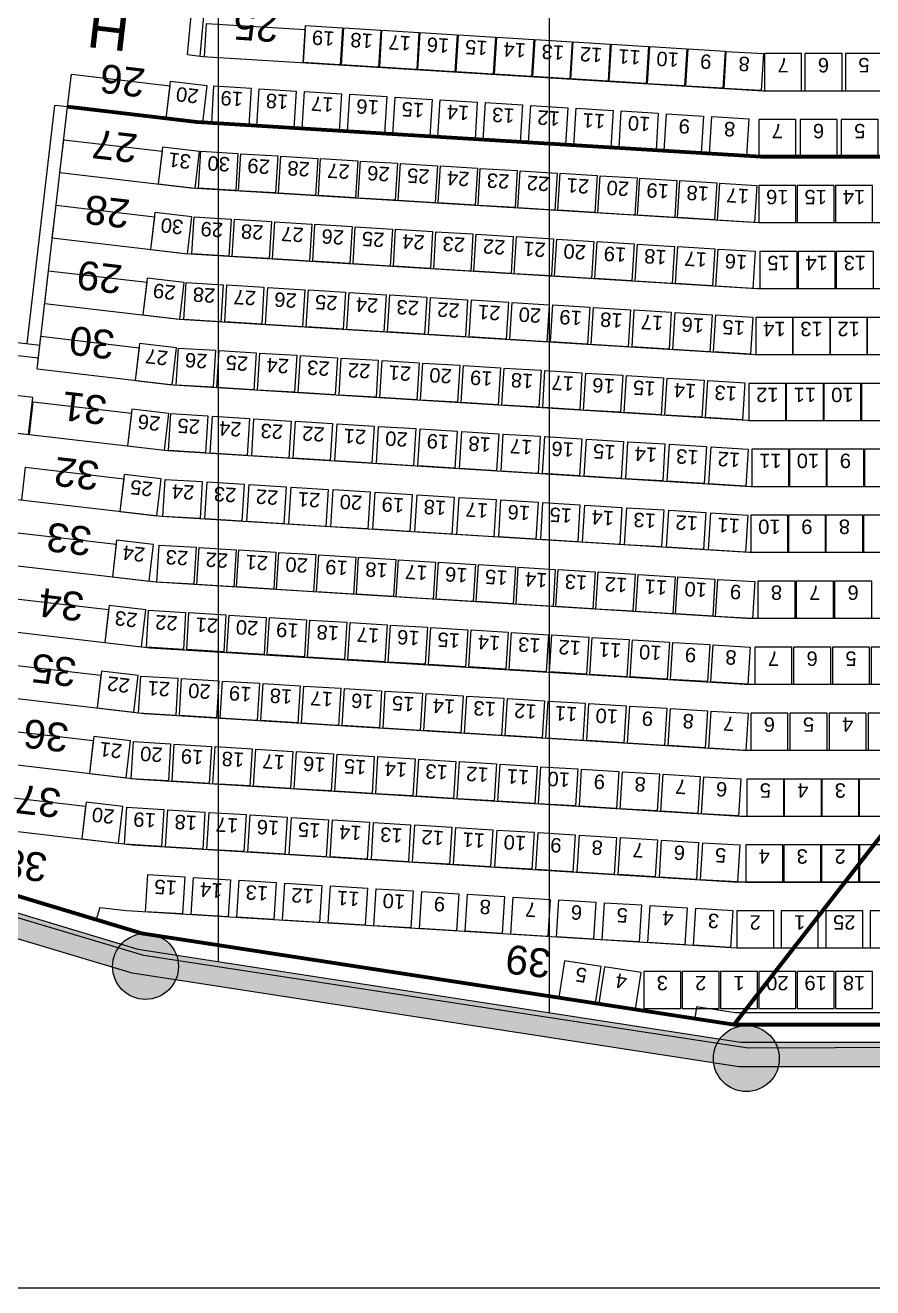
# Model space of a CAD drawing. Header units: millimetres. Extents: x -76108 to 202332, y 27411 to 140378.
# Drawn here: x 106375 to 116655, y 27411 to 42728 of the extents above; entities that cross this region are included whole.
import ezdxf
from ezdxf.enums import TextEntityAlignment as Align

# ---------------------------------------------------------------- set-up
doc = ezdxf.new("R2010")
doc.units = ezdxf.units.MM
doc.header["$LTSCALE"] = 100
doc.layers.get('0').update_dxf_attribs({"linetype": 'CONTINUOUS'})
for name, color, linetype in [('_insida yttervägg arena', 6, 'CONTINUOUS'), ('A-3312-EA-', 7, 'CONTINUOUS'), ('A-3312-FYLL', 7, 'CONTINUOUS'), ('A-3320-EA-', 3, 'CONTINUOUS'), ('A-3320-FYLL', 3, 'CONTINUOUS'), ('G-STOLAR_TELE_2', 3, 'CONTINUOUS'), ('LINOR_HÄNG', 40, 'CONTINUOUS'), ('P-RADER', 252, 'CONTINUOUS'), ('P-STOLAR', 1, 'CONTINUOUS'), ('P-STOLNUMMER', 7, 'CONTINUOUS'), ('R-RADER', 252, 'CONTINUOUS'), ('R-RADNUMMER', 4, 'CONTINUOUS'), ('R-STOLAR', 1, 'CONTINUOUS'), ('R-STOLNUMMER', 7, 'CONTINUOUS'), ('R-TRAPPA', 254, 'CONTINUOUS'), ('S-RADER', 252, 'CONTINUOUS'), ('S-RADNUMMER', 4, 'CONTINUOUS'), ('S-STOLAR', 1, 'CONTINUOUS'), ('S-STOLNUMMER', 7, 'CONTINUOUS'), ('S-TRAPPA', 254, 'CONTINUOUS'), ('SEKTIONS_NR', 4, 'CONTINUOUS')]:
    doc.layers.add(name, color=color, linetype=linetype)
doc.layers.add('SEKTIONER', color=4, linetype='CONTINUOUS', lineweight=70)
doc.styles.add('ARIAL', font='arial.ttf')

# ---------------------------------------------------------------- blocks, each defined once
blk = doc.blocks.new('*U22')
at = {"layer": 'G-STOLAR_TELE_2'}
blk.add_circle((0, 0), 400, dxfattribs=at)
blk = doc.blocks.new('*U23')
at = {"layer": 'G-STOLAR_TELE_2'}
blk.add_circle((0, 0), 400, dxfattribs=at)

msp = doc.modelspace()

# ---------------------------------------------------------------- hatches: boundary and pattern name
at = {"layer": 'A-3312-FYLL'}
msp.add_hatch(color=256, dxfattribs=at).paths.add_polyline_path([(129832.5, 31225.9), (136958.2, 33371), (143973.5, 36584.7), (150660, 40657.6), (157173.2, 45688.8), (161383.9, 49663.2), (161149.3, 49854.3), (157029.5, 45965.7), (150490.4, 40905.6), (143832.5, 36850.1), (136852, 33652.3), (129766.1, 31519.2), (122452.6, 30391.1), (118752.6, 30391.1), (115052.6, 30391.1), (107739.1, 31519.2), (100653.2, 33652.3), (93672.7, 36850.1), (87014.8, 40905.6), (80475.7, 45965.7), (76355.9, 49854.3), (76121.3, 49663.2), (80332, 45688.8), (86845.2, 40657.6), (93531.7, 36584.7), (100547, 33371), (107672.7, 31225.9), (115029.6, 30091.1), (118752.6, 30091.1), (122475.6, 30091.1)])
at = {"layer": 'A-3320-FYLL'}
for points in [[(108233.5, 31309.3, 1), (107433.5, 31309.3, 1)], [(115521.7, 30190.9, 1), (114721.7, 30190.9, 1)]]:
    msp.add_hatch(color=256, dxfattribs=at).paths.add_polyline_path(points)

# ---------------------------------------------------------------- linework, layer by layer
at = {"color": 9}
msp.add_lwpolyline([(42980, 27411), (202332, 27411), (202332, 140378), (42980, 140378)], close=True, dxfattribs=at)
at = {"layer": '_insida yttervägg arena', "color": 9}
msp.add_lwpolyline([(150671.1, 40929), (144056.7, 36878.6), (136929.8, 33665.5), (129865.1, 31612.2), (122518.9, 30346.5), (115144.6, 30318.3), (107811.1, 31440.5), (100661.9, 33578.2), (93878.7, 36728.5), (87039.2, 40891.4), (80555.4, 45962.8), (76530.5, 49816.3), (77656.4, 50828.9), (74725.7, 54695.4)], dxfattribs=at)
at = {"layer": 'A-3312-EA-'}
for p, q in [((100653.2, 33652.3), (107739.1, 31519.2)), ((107672.7, 31225.9), (100547, 33371)), ((107739.1, 31519.2), (115052.6, 30391.1)), ((115029.6, 30091.1), (107672.7, 31225.9)), ((115052.6, 30391.1), (122452.6, 30391.1)), ((122475.6, 30091.1), (115029.6, 30091.1))]:
    msp.add_line(p, q, dxfattribs=at)
at = {"layer": 'LINOR_HÄNG'}
for p, q in [((112730.1, 137450.7), (112730.1, 30749.3)), ((108715.1, 136831.3), (108715.1, 31368.7))]:
    msp.add_line(p, q, dxfattribs=at)
at = {"layer": 'P-RADER'}
for p, q in [((122478, 32333.3), (116317.9, 32333.3)), ((115695.7, 31533.3), (122502.5, 31533.3)), ((122520.3, 30745.5), (114985, 30745.5)), ((114974.2, 30605.5), (122531, 30605.5))]:
    msp.add_line(p, q, dxfattribs=at)
at = {"layer": 'P-STOLAR'}
for points in [[(116534.3, 31983.3), (116084.3, 31983.3), (116084.3, 31533.3), (116534.3, 31533.3)], [(117074.3, 31983.3), (116624.3, 31983.3), (116624.3, 31533.3), (117074.3, 31533.3)], [(115722.6, 31247.3), (115272.6, 31247.3), (115272.6, 30797.3), (115722.6, 30797.3)], [(116187.6, 31247.3), (115737.6, 31247.3), (115737.6, 30797.3), (116187.6, 30797.3)], [(116652.6, 31247.3), (116202.6, 31247.3), (116202.6, 30797.3), (116652.6, 30797.3)]]:
    msp.add_lwpolyline(points, close=True, dxfattribs=at)
at = {"layer": 'R-RADER'}
for p, q in [((108496.2, 42354.2), (108526.1, 42350.7)), ((108526.1, 42350.7), (115321.8, 41933.3)), ((115321.8, 41933.3), (118752.6, 41933.3)), ((106888.8, 41736.4), (108455.1, 41553.5)), ((108455.1, 41553.5), (115297.2, 41133.3)), ((115297.2, 41133.3), (118752.6, 41133.3))]:
    msp.add_line(p, q, dxfattribs=at)
at = {"layer": 'R-STOLAR'}
for points in [[(109773.3, 42724.9), (110222.5, 42697.4), (110194.9, 42248.2), (109745.8, 42275.8)], [(110237.5, 42696.4), (110686.6, 42668.8), (110659, 42219.7), (110209.9, 42247.3)], [(110701.6, 42667.9), (111150.8, 42640.3), (111123.2, 42191.2), (110674, 42218.8)], [(111165.7, 42639.4), (111614.9, 42611.8), (111587.3, 42162.7), (111138.1, 42190.3)], [(111629.8, 42610.9), (112079, 42583.3), (112051.4, 42134.2), (111602.3, 42161.8)], [(112094, 42582.4), (112543.1, 42554.8), (112515.5, 42105.7), (112066.4, 42133.3)], [(112558.1, 42553.9), (113007.3, 42526.3), (112979.7, 42077.2), (112530.5, 42104.8)], [(113022.2, 42525.4), (113471.4, 42497.8), (113443.8, 42048.7), (112994.6, 42076.2)], [(113486.4, 42496.9), (113935.5, 42469.3), (113907.9, 42020.2), (113458.8, 42047.7)], [(113950.5, 42468.4), (114399.6, 42440.8), (114372, 41991.6), (113922.9, 42019.2)], [(114414.6, 42439.9), (114863.8, 42412.3), (114836.2, 41963.1), (114387, 41990.7)], [(114878.7, 42411.4), (115327.9, 42383.8), (115300.3, 41934.6), (114851.1, 41962.2)], [(115792.4, 42383.3), (115342.4, 42383.3), (115342.4, 41933.3), (115792.4, 41933.3)], [(116282.4, 42383.3), (115832.4, 42383.3), (115832.4, 41933.3), (116282.4, 41933.3)], [(116772.4, 42383.3), (116322.4, 42383.3), (116322.4, 41933.3), (116772.4, 41933.3)], [(108579.8, 41992), (108132.9, 42044.2), (108080.7, 41597.3), (108527.6, 41545.1)], [(108664, 41991.6), (109113.1, 41964), (109085.5, 41514.8), (108636.4, 41542.4)], [(109212.9, 41957.9), (109662.1, 41930.3), (109634.5, 41481.1), (109185.3, 41508.7)], [(109761.9, 41924.1), (110211, 41896.6), (110183.5, 41447.4), (109734.3, 41475)], [(110310.9, 41890.4), (110760, 41862.8), (110732.4, 41413.7), (110283.3, 41441.3)], [(110859.8, 41856.7), (111309, 41829.1), (111281.4, 41380), (110832.2, 41407.5)], [(111408.8, 41823), (111857.9, 41795.4), (111830.4, 41346.2), (111381.2, 41373.8)], [(111957.7, 41789.3), (112406.9, 41761.7), (112379.3, 41312.5), (111930.2, 41340.1)], [(112506.7, 41755.6), (112955.9, 41728), (112928.3, 41278.8), (112479.1, 41306.4)], [(113055.7, 41721.8), (113504.8, 41694.2), (113477.2, 41245.1), (113028.1, 41272.7)], [(113604.6, 41688.1), (114053.8, 41660.5), (114026.2, 41211.4), (113577.1, 41239)], [(114153.6, 41654.4), (114602.8, 41626.8), (114575.2, 41177.7), (114126, 41205.2)], [(114702.6, 41620.7), (115151.7, 41593.1), (115124.1, 41143.9), (114675, 41171.5)], [(115722.6, 41583.3), (115272.6, 41583.3), (115272.6, 41133.3), (115722.6, 41133.3)], [(116222.6, 41583.3), (115772.6, 41583.3), (115772.6, 41133.3), (116222.6, 41133.3)], [(116722.6, 41583.3), (116272.6, 41583.3), (116272.6, 41133.3), (116722.6, 41133.3)]]:
    msp.add_lwpolyline(points, close=True, dxfattribs=at)
at = {"layer": 'R-TRAPPA'}
for p, q in [((108496.2, 42354.2), (108570.7, 43150.9)), ((108342.2, 42372.2), (108402.2, 43014.5)), ((108342.2, 42372.2), (108496.2, 42354.2)), ((106888.8, 41736.4), (106734.8, 41754.4))]:
    msp.add_line(p, q, dxfattribs=at)
for points in [[(108548, 42349.4), (108572.5, 42748.6), (109770.3, 42675), (109745.8, 42275.8)], [(106888.8, 41736.4), (106935.2, 42133.7), (108127.1, 41994.6), (108080.7, 41597.3)]]:
    msp.add_lwpolyline(points, dxfattribs=at)
at = {"layer": 'S-RADER'}
for p, q in [((106796, 40941.8), (108384.2, 40756.4)), ((108384.2, 40756.4), (115272.7, 40333.3)), ((115272.7, 40333.3), (118752.6, 40333.3)), ((106703.2, 40147.2), (108313.2, 39959.3)), ((108313.2, 39959.3), (115248.1, 39533.3)), ((115248.1, 39533.3), (118752.6, 39533.3)), ((106610.4, 39352.6), (108242.2, 39162.1)), ((108242.2, 39162.1), (115223.6, 38733.3)), ((115223.6, 38733.3), (118752.6, 38733.3)), ((106517.7, 38558), (108171.3, 38365)), ((101320.6, 38359.4), (108100.3, 37567.8)), ((108171.3, 38365), (115199.1, 37933.3)), ((115199.1, 37933.3), (118752.6, 37933.3)), ((101208.3, 37567.1), (108029.3, 36770.7)), ((108100.3, 37567.8), (115174.5, 37133.3)), ((115174.5, 37133.3), (118752.6, 37133.3)), ((101096, 36774.8), (107958.4, 35973.5)), ((108029.3, 36770.7), (115150, 36333.3)), ((115150, 36333.3), (118752.6, 36333.3)), ((100983.7, 35982.5), (107887.4, 35176.4)), ((107958.4, 35973.5), (115125.4, 35533.3)), ((115125.4, 35533.3), (118752.6, 35533.3)), ((100871.4, 35190.1), (107816.4, 34379.2)), ((107887.4, 35176.4), (115100.9, 34733.3)), ((115100.9, 34733.3), (118184.3, 34733.3)), ((100759.2, 34397.8), (107745.5, 33582.1)), ((107816.4, 34379.2), (115076.3, 33933.3)), ((115076.3, 33933.3), (117562.2, 33933.3)), ((100724, 33839.9), (107783.4, 31714.8)), ((107745.5, 33582.1), (115051.8, 33133.3)), ((103021.1, 33328.3), (107674.5, 32784.9)), ((115051.8, 33133.3), (116940, 33133.3)), ((107674.5, 32784.9), (115027.2, 32333.3)), ((116317.9, 32333.3), (115027.2, 32333.3)), ((107278.1, 32025.8), (107234.3, 31880.1)), ((107278.1, 32025.8), (107603.5, 31987.8)), ((107603.5, 31987.8), (115002.7, 31533.3)), ((107783.4, 31714.8), (114974.2, 30605.5)), ((115002.7, 31533.3), (115695.7, 31533.3)), ((114517.4, 30817.7), (114496, 30679.3)), ((114985, 30745.5), (114517.4, 30817.7))]:
    msp.add_line(p, q, dxfattribs=at)
at = {"layer": 'S-STOLAR'}
for points in [[(108487.1, 41197.4), (108040.1, 41249.6), (107987.9, 40802.7), (108434.9, 40750.5)], [(108505.8, 41199.8), (108955, 41172.2), (108927.4, 40723), (108478.2, 40750.6)], [(108989.9, 41170), (109439.1, 41142.5), (109411.5, 40693.3), (108962.3, 40720.9)], [(109474, 41140.3), (109923.2, 41112.7), (109895.6, 40663.6), (109446.4, 40691.2)], [(109958.1, 41110.6), (110407.2, 41083), (110379.7, 40633.8), (109930.5, 40661.4)], [(110442.2, 41080.8), (110891.3, 41053.3), (110863.7, 40604.1), (110414.6, 40631.7)], [(110926.3, 41051.1), (111375.4, 41023.5), (111347.8, 40574.4), (110898.7, 40602)], [(111410.4, 41021.4), (111859.5, 40993.8), (111831.9, 40544.6), (111382.8, 40572.2)], [(111894.4, 40991.7), (112343.6, 40964.1), (112316, 40514.9), (111866.9, 40542.5)], [(112378.5, 40961.9), (112827.7, 40934.3), (112800.1, 40485.2), (112350.9, 40512.8)], [(112862.6, 40932.2), (113311.8, 40904.6), (113284.2, 40455.4), (112835, 40483)], [(113346.7, 40902.5), (113795.9, 40874.9), (113768.3, 40425.7), (113319.1, 40453.3)], [(113830.8, 40872.7), (114279.9, 40845.1), (114252.4, 40396), (113803.2, 40423.6)], [(114314.9, 40843), (114764, 40815.4), (114736.4, 40366.2), (114287.3, 40393.8)], [(114799, 40813.3), (115248.1, 40785.7), (115220.5, 40336.5), (114771.4, 40364.1)], [(115722.6, 40783.3), (115272.6, 40783.3), (115272.6, 40333.3), (115722.6, 40333.3)], [(116187.6, 40783.3), (115737.6, 40783.3), (115737.6, 40333.3), (116187.6, 40333.3)], [(116652.6, 40783.3), (116202.6, 40783.3), (116202.6, 40333.3), (116652.6, 40333.3)], [(108394.3, 40402.8), (107947.3, 40455), (107895.1, 40008.1), (108342.1, 39955.9)], [(108422.1, 40403.4), (108871.2, 40375.8), (108843.6, 39926.7), (108394.5, 39954.3)], [(108911.2, 40373.4), (109360.3, 40345.8), (109332.7, 39896.6), (108883.6, 39924.2)], [(109400.2, 40343.3), (109849.4, 40315.7), (109821.8, 39866.6), (109372.6, 39894.2)], [(109889.3, 40313.3), (110338.5, 40285.7), (110310.9, 39836.6), (109861.7, 39864.1)], [(110378.4, 40283.3), (110827.5, 40255.7), (110800, 39806.5), (110350.8, 39834.1)], [(110867.5, 40253.2), (111316.6, 40225.6), (111289, 39776.5), (110839.9, 39804.1)], [(111356.5, 40223.2), (111805.7, 40195.6), (111778.1, 39746.4), (111329, 39774)], [(111845.6, 40193.1), (112294.8, 40165.6), (112267.2, 39716.4), (111818, 39744)], [(112334.7, 40163.1), (112783.9, 40135.5), (112756.3, 39686.4), (112307.1, 39713.9)], [(112823.8, 40133.1), (113272.9, 40105.5), (113245.3, 39656.3), (112796.2, 39683.9)], [(113312.9, 40103), (113762, 40075.4), (113734.4, 39626.3), (113285.3, 39653.9)], [(113801.9, 40073), (114251.1, 40045.4), (114223.5, 39596.2), (113774.4, 39623.8)], [(114291, 40042.9), (114740.2, 40015.4), (114712.6, 39566.2), (114263.4, 39593.8)], [(114780.1, 40012.9), (115229.3, 39985.3), (115201.7, 39536.2), (114752.5, 39563.8)], [(115736.6, 39983.3), (115286.6, 39983.3), (115286.6, 39533.3), (115736.6, 39533.3)], [(116199.6, 39983.3), (115749.6, 39983.3), (115749.6, 39533.3), (116199.6, 39533.3)], [(116662.6, 39983.3), (116212.6, 39983.3), (116212.6, 39533.3), (116662.6, 39533.3)], [(108301.5, 39608.2), (107854.5, 39660.4), (107802.3, 39213.5), (108249.3, 39161.3)], [(108327.5, 39607.7), (108776.6, 39580.1), (108749, 39131), (108299.9, 39158.6)], [(108821.5, 39577.4), (109270.7, 39549.8), (109243.1, 39100.6), (108794, 39128.2)], [(109315.6, 39547), (109764.8, 39519.4), (109737.2, 39070.3), (109288, 39097.9)], [(109809.7, 39516.7), (110258.8, 39489.1), (110231.2, 39039.9), (109782.1, 39067.5)], [(110303.7, 39486.3), (110752.9, 39458.7), (110725.3, 39009.6), (110276.2, 39037.2)], [(110797.8, 39456), (111247, 39428.4), (111219.4, 38979.2), (110770.2, 39006.8)], [(111291.9, 39425.6), (111741, 39398.1), (111713.5, 38948.9), (111264.3, 38976.5)], [(111786, 39395.3), (112235.1, 39367.7), (112207.5, 38918.6), (111758.4, 38946.1)], [(112280, 39365), (112729.2, 39337.4), (112701.6, 38888.2), (112252.4, 38915.8)], [(112774.1, 39334.6), (113223.2, 39307), (113195.7, 38857.9), (112746.5, 38885.5)], [(113268.2, 39304.3), (113717.3, 39276.7), (113689.7, 38827.5), (113240.6, 38855.1)], [(113762.2, 39273.9), (114211.4, 39246.3), (114183.8, 38797.2), (113734.6, 38824.8)], [(114256.3, 39243.6), (114705.5, 39216), (114677.9, 38766.8), (114228.7, 38794.4)], [(114750.4, 39213.2), (115199.5, 39185.6), (115171.9, 38736.5), (114722.8, 38764.1)], [(115687.5, 39183.3), (115237.5, 39183.3), (115237.5, 38733.3), (115687.5, 38733.3)], [(116137.5, 39183.3), (115687.5, 39183.3), (115687.5, 38733.3), (116137.5, 38733.3)], [(116587.5, 39183.3), (116137.5, 39183.3), (116137.5, 38733.3), (116587.5, 38733.3)], [(117037.5, 39183.3), (116587.5, 39183.3), (116587.5, 38733.3), (117037.5, 38733.3)], [(108208.7, 38813.6), (107761.7, 38865.8), (107709.6, 38418.9), (108156.5, 38366.7)], [(108232.2, 38812.1), (108681.3, 38784.5), (108653.7, 38335.3), (108204.6, 38362.9)], [(108726.2, 38781.7), (109175.4, 38754.1), (109147.8, 38305), (108698.6, 38332.6)], [(109220.3, 38751.4), (109669.4, 38723.8), (109641.9, 38274.6), (109192.7, 38302.2)], [(109714.4, 38721), (110163.5, 38693.4), (110135.9, 38244.3), (109686.8, 38271.9)], [(110208.4, 38690.7), (110657.6, 38663.1), (110630, 38213.9), (110180.8, 38241.5)], [(110702.5, 38660.3), (111151.7, 38632.7), (111124.1, 38183.6), (110674.9, 38211.2)], [(111196.6, 38630), (111645.7, 38602.4), (111618.1, 38153.3), (111169, 38180.8)], [(111690.6, 38599.6), (112139.8, 38572.1), (112112.2, 38122.9), (111663, 38150.5)], [(112184.7, 38569.3), (112633.9, 38541.7), (112606.3, 38092.6), (112157.1, 38120.1)], [(112678.8, 38539), (113127.9, 38511.4), (113100.3, 38062.2), (112651.2, 38089.8)], [(113172.8, 38508.6), (113622, 38481), (113594.4, 38031.9), (113145.3, 38059.5)], [(113666.9, 38478.3), (114116.1, 38450.7), (114088.5, 38001.5), (113639.3, 38029.1)], [(114161, 38447.9), (114610.1, 38420.3), (114582.5, 37971.2), (114133.4, 37998.8)], [(114655.1, 38417.6), (115104.2, 38390), (115076.6, 37940.8), (114627.5, 37968.4)], [(115601.6, 38383.3), (115151.6, 38383.3), (115151.6, 37933.3), (115601.6, 37933.3)], [(116056.6, 38383.3), (115606.6, 38383.3), (115606.6, 37933.3), (116056.6, 37933.3)], [(116511.6, 38383.3), (116061.6, 38383.3), (116061.6, 37933.3), (116511.6, 37933.3)], [(116966.6, 38383.3), (116516.6, 38383.3), (116516.6, 37933.3), (116966.6, 37933.3)], [(106464.8, 38211.8), (106017.8, 38264), (105965.7, 37817.1), (106412.6, 37764.9)], [(108115.9, 38019), (107669, 38071.2), (107616.8, 37624.3), (108063.7, 37572.1)], [(108141.1, 38016.1), (108590.2, 37988.6), (108562.7, 37539.4), (108113.5, 37567)], [(108645.1, 37985.2), (109094.3, 37957.6), (109066.7, 37508.4), (108617.6, 37536)], [(109149.2, 37954.2), (109598.3, 37926.6), (109570.8, 37477.5), (109121.6, 37505.1)], [(109653.2, 37923.3), (110102.4, 37895.7), (110074.8, 37446.5), (109625.7, 37474.1)], [(110157.3, 37892.3), (110606.4, 37864.7), (110578.9, 37415.6), (110129.7, 37443.2)], [(110661.3, 37861.4), (111110.5, 37833.8), (111082.9, 37384.6), (110633.8, 37412.2)], [(111165.4, 37830.4), (111614.5, 37802.8), (111587, 37353.7), (111137.8, 37381.2)], [(111669.4, 37799.4), (112118.6, 37771.9), (112091, 37322.7), (111641.9, 37350.3)], [(112173.5, 37768.5), (112622.6, 37740.9), (112595.1, 37291.7), (112145.9, 37319.3)], [(112677.5, 37737.5), (113126.7, 37709.9), (113099.1, 37260.8), (112650, 37288.4)], [(113181.6, 37706.6), (113630.7, 37679), (113603.2, 37229.8), (113154, 37257.4)], [(113685.6, 37675.6), (114134.8, 37648), (114107.2, 37198.9), (113658.1, 37226.5)], [(114189.7, 37644.6), (114638.8, 37617.1), (114611.3, 37167.9), (114162.1, 37195.5)], [(114693.7, 37613.7), (115142.9, 37586.1), (115115.3, 37136.9), (114666.2, 37164.5)], [(115638.4, 37583.3), (115188.4, 37583.3), (115188.4, 37133.3), (115638.4, 37133.3)], [(116093.4, 37583.3), (115643.4, 37583.3), (115643.4, 37133.3), (116093.4, 37133.3)], [(116548.4, 37583.3), (116098.4, 37583.3), (116098.4, 37133.3), (116548.4, 37133.3)], [(117003.4, 37583.3), (116553.4, 37583.3), (116553.4, 37133.3), (117003.4, 37133.3)], [(108023.1, 37224.4), (107576.2, 37276.6), (107524, 36829.7), (107971, 36777.5)], [(108073.1, 37218.8), (108522.2, 37191.2), (108494.7, 36742.1), (108045.5, 36769.7)], [(108582.1, 37187.6), (109031.3, 37160), (109003.7, 36710.8), (108554.5, 36738.4)], [(109091.2, 37156.3), (109540.3, 37128.7), (109512.7, 36679.5), (109063.6, 36707.1)], [(109600.2, 37125), (110049.4, 37097.4), (110021.8, 36648.3), (109572.6, 36675.9)], [(110109.3, 37093.8), (110558.4, 37066.2), (110530.8, 36617), (110081.7, 36644.6)], [(110618.3, 37062.5), (111067.4, 37034.9), (111039.9, 36585.8), (110590.7, 36613.3)], [(111127.3, 37031.2), (111576.5, 37003.6), (111548.9, 36554.5), (111099.7, 36582.1)], [(111636.4, 37000), (112085.5, 36972.4), (112057.9, 36523.2), (111608.8, 36550.8)], [(112145.4, 36968.7), (112594.6, 36941.1), (112567, 36492), (112117.8, 36519.5)], [(112654.5, 36937.4), (113103.6, 36909.8), (113076, 36460.7), (112626.9, 36488.3)], [(113163.5, 36906.2), (113612.7, 36878.6), (113585.1, 36429.4), (113135.9, 36457)], [(113672.5, 36874.9), (114121.7, 36847.3), (114094.1, 36398.2), (113645, 36425.8)], [(114181.6, 36843.6), (114630.7, 36816.1), (114603.1, 36366.9), (114154, 36394.5)], [(114690.6, 36812.4), (115139.8, 36784.8), (115112.2, 36335.6), (114663, 36363.2)], [(115626.1, 36783.3), (115176.1, 36783.3), (115176.1, 36333.3), (115626.1, 36333.3)], [(116081.1, 36783.3), (115631.1, 36783.3), (115631.1, 36333.3), (116081.1, 36333.3)], [(116536.1, 36783.3), (116086.1, 36783.3), (116086.1, 36333.3), (116536.1, 36333.3)], [(116991.1, 36783.3), (116541.1, 36783.3), (116541.1, 36333.3), (116991.1, 36333.3)], [(107930.4, 36429.8), (107483.4, 36482), (107431.2, 36035.1), (107878.2, 35982.9)], [(107998.5, 36421.9), (108447.7, 36394.3), (108420.1, 35945.1), (107970.9, 35972.7)], [(108482.6, 36392.2), (108931.7, 36364.6), (108904.2, 35915.4), (108455, 35943)], [(108966.7, 36362.4), (109415.8, 36334.8), (109388.3, 35885.7), (108939.1, 35913.3)], [(109450.8, 36332.7), (109899.9, 36305.1), (109872.3, 35856), (109423.2, 35883.5)], [(109934.9, 36303), (110384, 36275.4), (110356.4, 35826.2), (109907.3, 35853.8)], [(110418.9, 36273.2), (110868.1, 36245.6), (110840.5, 35796.5), (110391.4, 35824.1)], [(110903, 36243.5), (111352.2, 36215.9), (111324.6, 35766.8), (110875.4, 35794.3)], [(111387.1, 36213.8), (111836.3, 36186.2), (111808.7, 35737), (111359.5, 35764.6)], [(111871.2, 36184), (112320.4, 36156.4), (112292.8, 35707.3), (111843.6, 35734.9)], [(112355.3, 36154.3), (112804.5, 36126.7), (112776.9, 35677.6), (112327.7, 35705.1)], [(112839.4, 36124.6), (113288.5, 36097), (113261, 35647.8), (112811.8, 35675.4)], [(113323.5, 36094.8), (113772.6, 36067.2), (113745, 35618.1), (113295.9, 35645.7)], [(113807.6, 36065.1), (114256.7, 36037.5), (114229.1, 35588.4), (113780, 35616)], [(114291.6, 36035.4), (114740.8, 36007.8), (114713.2, 35558.6), (114264.1, 35586.2)], [(114775.7, 36005.6), (115224.9, 35978.1), (115197.3, 35528.9), (114748.2, 35556.5)], [(115712.1, 35983.3), (115262.1, 35983.3), (115262.1, 35533.3), (115712.1, 35533.3)], [(116177.1, 35983.3), (115727.1, 35983.3), (115727.1, 35533.3), (116177.1, 35533.3)], [(116642.1, 35983.3), (116192.1, 35983.3), (116192.1, 35533.3), (116642.1, 35533.3)], [(107837.6, 35635.2), (107390.6, 35687.4), (107338.4, 35240.5), (107785.4, 35188.3)], [(107871.3, 35631.8), (108320.5, 35604.2), (108292.9, 35155.1), (107843.7, 35182.6)], [(108360.4, 35601.8), (108809.5, 35574.2), (108781.9, 35125), (108332.8, 35152.6)], [(108849.5, 35571.7), (109298.6, 35544.1), (109271, 35095), (108821.9, 35122.6)], [(109338.5, 35541.7), (109787.7, 35514.1), (109760.1, 35064.9), (109311, 35092.5)], [(109827.6, 35511.6), (110276.8, 35484.1), (110249.2, 35034.9), (109800, 35062.5)], [(110316.7, 35481.6), (110765.8, 35454), (110738.3, 35004.9), (110289.1, 35032.4)], [(110805.8, 35451.6), (111254.9, 35424), (111227.3, 34974.8), (110778.2, 35002.4)], [(111294.9, 35421.5), (111744, 35393.9), (111716.4, 34944.8), (111267.3, 34972.4)], [(111783.9, 35391.5), (112233.1, 35363.9), (112205.5, 34914.7), (111756.3, 34942.3)], [(112273, 35361.4), (112722.2, 35333.9), (112694.6, 34884.7), (112245.4, 34912.3)], [(112762.1, 35331.4), (113211.2, 35303.8), (113183.7, 34854.7), (112734.5, 34882.3)], [(113251.2, 35301.4), (113700.3, 35273.8), (113672.7, 34824.6), (113223.6, 34852.2)], [(113740.2, 35271.3), (114189.4, 35243.7), (114161.8, 34794.6), (113712.7, 34822.2)], [(114229.3, 35241.3), (114678.5, 35213.7), (114650.9, 34764.6), (114201.7, 34792.1)], [(114718.4, 35211.3), (115167.6, 35183.7), (115140, 34734.5), (114690.8, 34762.1)], [(115675.2, 35183.3), (115225.2, 35183.3), (115225.2, 34733.3), (115675.2, 34733.3)], [(116145.2, 35183.3), (115695.2, 35183.3), (115695.2, 34733.3), (116145.2, 34733.3)], [(116615.2, 35183.3), (116165.2, 35183.3), (116165.2, 34733.3), (116615.2, 34733.3)], [(117085.2, 35183.3), (116635.2, 35183.3), (116635.2, 34733.3), (117085.2, 34733.3)], [(107744.8, 34840.6), (107297.8, 34892.8), (107245.6, 34445.9), (107692.6, 34393.7)], [(107777.9, 34832.4), (108227.1, 34804.8), (108199.5, 34355.7), (107750.4, 34383.3)], [(108272, 34802.1), (108721.2, 34774.5), (108693.6, 34325.3), (108244.4, 34352.9)], [(108766.1, 34771.7), (109215.2, 34744.1), (109187.6, 34295), (108738.5, 34322.6)], [(109260.1, 34741.4), (109709.3, 34713.8), (109681.7, 34264.6), (109232.6, 34292.2)], [(109754.2, 34711), (110203.4, 34683.5), (110175.8, 34234.3), (109726.6, 34261.9)], [(110248.3, 34680.7), (110697.4, 34653.1), (110669.9, 34204), (110220.7, 34231.5)], [(110742.4, 34650.4), (111191.5, 34622.8), (111163.9, 34173.6), (110714.8, 34201.2)], [(111236.4, 34620), (111685.6, 34592.4), (111658, 34143.3), (111208.8, 34170.9)], [(111730.5, 34589.7), (112179.6, 34562.1), (112152.1, 34112.9), (111702.9, 34140.5)], [(112224.6, 34559.3), (112673.7, 34531.7), (112646.1, 34082.6), (112197, 34110.2)], [(112718.6, 34529), (113167.8, 34501.4), (113140.2, 34052.2), (112691, 34079.8)], [(113212.7, 34498.6), (113661.9, 34471), (113634.3, 34021.9), (113185.1, 34049.5)], [(113706.8, 34468.3), (114155.9, 34440.7), (114128.3, 33991.5), (113679.2, 34019.1)], [(114200.8, 34437.9), (114650, 34410.3), (114622.4, 33961.2), (114173.2, 33988.8)], [(114694.9, 34407.6), (115144.1, 34380), (115116.5, 33930.8), (114667.3, 33958.4)], [(115626.1, 34383.3), (115176.1, 34383.3), (115176.1, 33933.3), (115626.1, 33933.3)], [(116101.1, 34383.3), (115651.1, 34383.3), (115651.1, 33933.3), (116101.1, 33933.3)], [(116576.1, 34383.3), (116126.1, 34383.3), (116126.1, 33933.3), (116576.1, 33933.3)], [(117051.1, 34383.3), (116601.1, 34383.3), (116601.1, 33933.3), (117051.1, 33933.3)], [(107652, 34046), (107205.1, 34098.2), (107152.9, 33651.3), (107599.8, 33599.1)], [(107689, 34036.4), (108138.1, 34008.8), (108110.5, 33559.6), (107661.4, 33587.2)], [(108183, 34006), (108632.2, 33978.4), (108604.6, 33529.3), (108155.4, 33556.9)], [(108677.1, 33975.7), (109126.2, 33948.1), (109098.7, 33498.9), (108649.5, 33526.5)], [(109171.2, 33945.3), (109620.3, 33917.8), (109592.7, 33468.6), (109143.6, 33496.2)], [(109665.2, 33915), (110114.4, 33887.4), (110086.8, 33438.3), (109637.6, 33465.8)], [(110159.3, 33884.7), (110608.5, 33857.1), (110580.9, 33407.9), (110131.7, 33435.5)], [(110653.4, 33854.3), (111102.5, 33826.7), (111074.9, 33377.6), (110625.8, 33405.2)], [(111147.4, 33824), (111596.6, 33796.4), (111569, 33347.2), (111119.9, 33374.8)], [(111641.5, 33793.6), (112090.7, 33766), (112063.1, 33316.9), (111613.9, 33344.5)], [(112135.6, 33763.3), (112584.7, 33735.7), (112557.1, 33286.5), (112108, 33314.1)], [(112629.6, 33732.9), (113078.8, 33705.3), (113051.2, 33256.2), (112602.1, 33283.8)], [(113123.7, 33702.6), (113572.9, 33675), (113545.3, 33225.8), (113096.1, 33253.4)], [(113617.8, 33672.2), (114066.9, 33644.7), (114039.4, 33195.5), (113590.2, 33223.1)], [(114111.9, 33641.9), (114561, 33614.3), (114533.4, 33165.2), (114084.3, 33192.7)], [(114605.9, 33611.5), (115055.1, 33584), (115027.5, 33134.8), (114578.3, 33162.4)], [(115577, 33583.3), (115127, 33583.3), (115127, 33133.3), (115577, 33133.3)], [(116032, 33583.3), (115582, 33583.3), (115582, 33133.3), (116032, 33133.3)], [(116487, 33583.3), (116037, 33583.3), (116037, 33133.3), (116487, 33133.3)], [(116942, 33583.3), (116492, 33583.3), (116492, 33133.3), (116942, 33133.3)], [(107559.2, 33251.4), (107112.3, 33303.6), (107060.1, 32856.7), (107507, 32804.5)], [(107606.2, 33240), (108055.3, 33212.4), (108027.7, 32763.2), (107578.6, 32790.8)], [(108105.2, 33209.3), (108554.4, 33181.7), (108526.8, 32732.6), (108077.6, 32760.2)], [(108604.3, 33178.7), (109053.4, 33151.1), (109025.8, 32701.9), (108576.7, 32729.5)], [(109103.3, 33148), (109552.5, 33120.4), (109524.9, 32671.3), (109075.8, 32698.8)], [(109602.4, 33117.4), (110051.6, 33089.8), (110024, 32640.6), (109574.8, 32668.2)], [(110101.5, 33086.7), (110550.6, 33059.1), (110523, 32610), (110073.9, 32637.5)], [(110600.5, 33056), (111049.7, 33028.5), (111022.1, 32579.3), (110572.9, 32606.9)], [(111099.6, 33025.4), (111548.7, 32997.8), (111521.1, 32548.7), (111072, 32576.2)], [(111598.6, 32994.7), (112047.8, 32967.2), (112020.2, 32518), (111571, 32545.6)], [(112097.7, 32964.1), (112546.8, 32936.5), (112519.3, 32487.4), (112070.1, 32514.9)], [(112596.8, 32933.4), (113045.9, 32905.9), (113018.3, 32456.7), (112569.2, 32484.3)], [(113095.8, 32902.8), (113545, 32875.2), (113517.4, 32426), (113068.2, 32453.6)], [(113594.9, 32872.1), (114044, 32844.6), (114016.4, 32395.4), (113567.3, 32423)], [(114093.9, 32841.5), (114543.1, 32813.9), (114515.5, 32364.7), (114066.3, 32392.3)], [(114593, 32810.8), (115042.1, 32783.2), (115014.6, 32334.1), (114565.4, 32361.7)], [(115564.8, 32783.3), (115114.8, 32783.3), (115114.8, 32333.3), (115564.8, 32333.3)], [(116024.8, 32783.3), (115574.8, 32783.3), (115574.8, 32333.3), (116024.8, 32333.3)], [(116484.8, 32783.3), (116034.8, 32783.3), (116034.8, 32333.3), (116484.8, 32333.3)], [(116944.8, 32783.3), (116494.8, 32783.3), (116494.8, 32333.3), (116944.8, 32333.3)], [(107860.1, 32422.9), (108309.3, 32395.3), (108281.7, 31946.1), (107832.5, 31973.7)], [(108414.1, 32388.8), (108863.2, 32361.2), (108835.6, 31912.1), (108386.5, 31939.7)], [(108968, 32354.8), (109417.2, 32327.2), (109389.6, 31878.1), (108940.4, 31905.7)], [(109522, 32320.8), (109971.1, 32293.2), (109943.6, 31844), (109494.4, 31871.6)], [(110075.9, 32286.8), (110525.1, 32259.2), (110497.5, 31810), (110048.4, 31837.6)], [(110629.9, 32252.7), (111079.1, 32225.1), (111051.5, 31776), (110602.3, 31803.6)], [(111183.9, 32218.7), (111633, 32191.1), (111605.4, 31742), (111156.3, 31769.6)], [(111737.8, 32184.7), (112187, 32157.1), (112159.4, 31707.9), (111710.2, 31735.5)], [(112291.8, 32150.7), (112740.9, 32123.1), (112713.3, 31673.9), (112264.2, 31701.5)], [(112845.7, 32116.6), (113294.9, 32089.1), (113267.3, 31639.9), (112818.1, 31667.5)], [(113399.7, 32082.6), (113848.8, 32055), (113821.2, 31605.9), (113372.1, 31633.5)], [(113953.6, 32048.6), (114402.8, 32021), (114375.2, 31571.9), (113926, 31599.4)], [(114507.6, 32014.6), (114956.7, 31987), (114929.2, 31537.8), (114480, 31565.4)], [(115454.3, 31983.3), (115004.3, 31983.3), (115004.3, 31533.3), (115454.3, 31533.3)], [(115994.3, 31983.3), (115544.3, 31983.3), (115544.3, 31533.3), (115994.3, 31533.3)], [(113361.5, 31309.6), (112916.8, 31378.2), (112848.2, 30933.5), (113292.9, 30864.9)], [(113846.3, 31234.8), (113401.6, 31303.5), (113333, 30858.7), (113777.7, 30790.1)], [(114327.6, 31247.3), (113877.6, 31247.3), (113877.6, 30797.3), (114327.6, 30797.3)], [(114792.6, 31247.3), (114342.6, 31247.3), (114342.6, 30797.3), (114792.6, 30797.3)], [(115257.6, 31247.3), (114807.6, 31247.3), (114807.6, 30797.3), (115257.6, 30797.3)]]:
    msp.add_lwpolyline(points, close=True, dxfattribs=at)
at = {"layer": 'S-TRAPPA'}
for p, q in [((106397.5, 38865.2), (106734.8, 41754.4)), ((106517.7, 38558), (106888.8, 41736.4)), ((103189.6, 39239.8), (106551.4, 38847.3)), ((103171.6, 39085.8), (106533.4, 38693.3))]:
    msp.add_line(p, q, dxfattribs=at)
for points in [[(106796, 40941.8), (106842.4, 41339.1), (108034.3, 41200), (107987.9, 40802.7)], [(106703.2, 40147.2), (106749.6, 40544.5), (107941.5, 40405.4), (107895.1, 40008.1)], [(106610.4, 39352.6), (106656.8, 39749.9), (107848.7, 39610.8), (107802.3, 39213.5)], [(106517.7, 38558), (106564, 38955.3), (107755.9, 38816.2), (107709.6, 38418.9)], [(106424.9, 37763.4), (106471.3, 38160.7), (107663.2, 38021.6), (107616.8, 37624.3)], [(106332.1, 36968.8), (106378.5, 37366.1), (107570.4, 37227), (107524, 36829.7)], [(106239.3, 36174.2), (106285.7, 36571.5), (107477.6, 36432.4), (107431.2, 36035.1)], [(106146.5, 35379.6), (106192.9, 35776.9), (107384.8, 35637.8), (107338.4, 35240.5)], [(106053.7, 34585), (106100.1, 34982.3), (107292, 34843.2), (107245.6, 34445.9)], [(105961, 33790.4), (106007.4, 34187.7), (107199.3, 34048.6), (107152.9, 33651.3)], [(105868.2, 32995.8), (105914.6, 33393.1), (107106.5, 33254), (107060.1, 32856.7)]]:
    msp.add_lwpolyline(points, dxfattribs=at)
at = {"layer": 'SEKTIONER'}
for p, q in [((108455.1, 41553.5), (106888.8, 41736.4)), ((115297.2, 41133.3), (108455.1, 41553.5)), ((114974.2, 30605.5), (123209.2, 41194.8)), ((122208, 41133.3), (115297.2, 41133.3)), ((114974.2, 30605.5), (122531, 30605.5))]:
    msp.add_line(p, q, dxfattribs=at)
msp.add_lwpolyline([(76512.3, 49981.7), (80571.6, 46150.2), (87127.9, 41070.9), (93766.7, 37027), (100724, 33839.9), (107783.4, 31714.8), (114974.2, 30605.5)], dxfattribs=at)

# ---------------------------------------------------------------- block references
at = {"layer": 'A-3320-EA-'}
for name, p in [('*U22', (107833.5, 31309.3)), ('*U23', (115121.7, 30190.9))]:
    msp.add_blockref(name, p, dxfattribs=at)

# ---------------------------------------------------------------- texts
at = {"layer": 'P-STOLNUMMER', "style": 'ARIAL'}
for s, p in [('25', (116309.3, 31983.3)), ('20', (115497.6, 31247.3)), ('19', (115962.6, 31247.3)), ('18', (116427.6, 31247.3))]:
    msp.add_text(s, height=175, rotation=180, dxfattribs=at).set_placement(p, align=Align.BOTTOM_CENTER)
at = {"layer": 'R-RADNUMMER', "style": 'ARIAL'}
for s, rotation, p in [('25', 176.32846, (109456.1, 42870.2)), ('26', 173.34001, (107845.1, 42197.2))]:
    msp.add_text(s, height=350, rotation=rotation, dxfattribs=at).set_placement(p)
at = {"layer": 'R-STOLNUMMER', "style": 'ARIAL'}
for s, rotation, p in [('19', 176.48537, (109997.9, 42711.1)), ('18', 176.48537, (110462, 42682.6)), ('17', 176.48537, (110926.2, 42654.1)), ('16', 176.48537, (111390.3, 42625.6)), ('15', 176.48537, (111854.4, 42597.1)), ('14', 176.48537, (112318.6, 42568.6)), ('13', 176.48537, (112782.7, 42540.1)), ('12', 176.48537, (113246.8, 42511.6)), ('11', 176.48537, (113710.9, 42483.1)), ('10', 176.48537, (114175.1, 42454.6)), ('9', 176.48537, (114639.2, 42426.1)), ('8', 176.48537, (115103.3, 42397.6)), ('7', 180, (115567.4, 42383.3)), ('6', 180, (116057.4, 42383.3)), ('5', 180, (116547.4, 42383.3)), ('20', 173.34001, (108356.4, 42018.1)), ('19', 176.48537, (108888.5, 41977.8)), ('18', 176.48537, (109437.5, 41944.1)), ('17', 176.48537, (109986.5, 41910.3)), ('16', 176.48537, (110535.4, 41876.6)), ('15', 176.48537, (111084.4, 41842.9)), ('14', 176.48537, (111633.4, 41809.2)), ('13', 176.48537, (112182.3, 41775.5)), ('12', 176.48537, (112731.3, 41741.8)), ('11', 176.48537, (113280.3, 41708)), ('10', 176.48537, (113829.2, 41674.3)), ('9', 176.48537, (114378.2, 41640.6)), ('8', 176.48537, (114927.2, 41606.9)), ('7', 180, (115497.6, 41583.3)), ('6', 180, (115997.6, 41583.3)), ('5', 180, (116497.6, 41583.3))]:
    msp.add_text(s, height=175, rotation=rotation, dxfattribs=at).set_placement(p, align=Align.BOTTOM_CENTER)
at = {"layer": 'S-RADNUMMER', "style": 'ARIAL'}
for s, p in [('27', (107752.3, 41402.6)), ('28', (107659.6, 40608)), ('29', (107566.8, 39813.4)), ('30', (107474, 39018.8)), ('31', (107381.2, 38224.2)), ('32', (107288.4, 37429.6)), ('33', (107195.7, 36635)), ('34', (107102.9, 35840.4)), ('35', (107010.1, 35045.8)), ('36', (106917.3, 34251.2)), ('37', (106824.5, 33456.6)), ('38', (106657.2, 32678.2)), ('39', (112766.7, 31512.5))]:
    msp.add_text(s, height=350, rotation=173.34001, dxfattribs=at).set_placement(p)
at = {"layer": 'S-STOLNUMMER', "style": 'ARIAL'}
for s, rotation, p in [('31', 173.34001, (108263.6, 41223.5)), ('30', 176.48537, (108730.4, 41186)), ('29', 176.48537, (109214.5, 41156.3)), ('28', 176.48537, (109698.6, 41126.5)), ('27', 176.48537, (110182.7, 41096.8)), ('26', 176.48537, (110666.8, 41067.1)), ('25', 176.48537, (111150.8, 41037.3)), ('24', 176.48537, (111634.9, 41007.6)), ('23', 176.48537, (112119, 40977.9)), ('22', 176.48537, (112603.1, 40948.1)), ('21', 176.48537, (113087.2, 40918.4)), ('20', 176.48537, (113571.3, 40888.7)), ('19', 176.48537, (114055.4, 40858.9)), ('18', 176.48537, (114539.5, 40829.2)), ('17', 176.48537, (115023.5, 40799.5)), ('16', 180, (115497.6, 40783.3)), ('15', 180, (115962.6, 40783.3)), ('14', 180, (116427.6, 40783.3)), ('30', 173.34001, (108170.8, 40428.9)), ('29', 176.48537, (108646.7, 40389.6)), ('28', 176.48537, (109135.7, 40359.6)), ('27', 176.48537, (109624.8, 40329.5)), ('26', 176.48537, (110113.9, 40299.5)), ('25', 176.48537, (110603, 40269.5)), ('24', 176.48537, (111092, 40239.4)), ('23', 176.48537, (111581.1, 40209.4)), ('22', 176.48537, (112070.2, 40179.3)), ('21', 176.48537, (112559.3, 40149.3)), ('20', 176.48537, (113048.4, 40119.3)), ('19', 176.48537, (113537.4, 40089.2)), ('18', 176.48537, (114026.5, 40059.2)), ('17', 176.48537, (114515.6, 40029.2)), ('16', 176.48537, (115004.7, 39999.1)), ('15', 180, (115511.6, 39983.3)), ('14', 180, (115974.6, 39983.3)), ('13', 180, (116437.6, 39983.3)), ('29', 173.34001, (108078, 39634.3)), ('28', 176.48537, (108552, 39593.9)), ('27', 176.48537, (109046.1, 39563.6)), ('26', 176.48537, (109540.2, 39533.2)), ('25', 176.48537, (110034.3, 39502.9)), ('24', 176.48537, (110528.3, 39472.5)), ('23', 176.48537, (111022.4, 39442.2)), ('22', 176.48537, (111516.5, 39411.9)), ('21', 176.48537, (112010.5, 39381.5)), ('20', 176.48537, (112504.6, 39351.2)), ('19', 176.48537, (112998.7, 39320.8)), ('18', 176.48537, (113492.7, 39290.5)), ('17', 176.48537, (113986.8, 39260.1)), ('16', 176.48537, (114480.9, 39229.8)), ('15', 176.48537, (114974.9, 39199.4)), ('14', 180, (115462.5, 39183.3)), ('13', 180, (115912.5, 39183.3)), ('12', 180, (116362.5, 39183.3)), ('27', 173.34001, (107985.2, 38839.7)), ('26', 176.48537, (108456.7, 38798.3)), ('25', 176.48537, (108950.8, 38767.9)), ('24', 176.48537, (109444.9, 38737.6)), ('23', 176.48537, (109938.9, 38707.2)), ('22', 176.48537, (110433, 38676.9)), ('21', 176.48537, (110927.1, 38646.5)), ('20', 176.48537, (111421.1, 38616.2)), ('19', 176.48537, (111915.2, 38585.9)), ('18', 176.48537, (112409.3, 38555.5)), ('17', 176.48537, (112903.4, 38525.2)), ('16', 176.48537, (113397.4, 38494.8)), ('15', 176.48537, (113891.5, 38464.5)), ('14', 176.48537, (114385.6, 38434.1)), ('13', 176.48537, (114879.6, 38403.8)), ('12', 180, (115376.6, 38383.3)), ('11', 180, (115831.6, 38383.3)), ('10', 180, (116286.6, 38383.3)), ('26', 173.34001, (107892.4, 38045.1)), ('25', 176.48537, (108365.7, 38002.4)), ('24', 176.48537, (108869.7, 37971.4)), ('23', 176.48537, (109373.8, 37940.4)), ('22', 176.48537, (109877.8, 37909.5)), ('21', 176.48537, (110381.9, 37878.5)), ('20', 176.48537, (110885.9, 37847.6)), ('19', 176.48537, (111390, 37816.6)), ('18', 176.48537, (111894, 37785.6)), ('17', 176.48537, (112398.1, 37754.7)), ('16', 176.48537, (112902.1, 37723.7)), ('15', 176.48537, (113406.2, 37692.8)), ('14', 176.48537, (113910.2, 37661.8)), ('13', 176.48537, (114414.3, 37630.9)), ('12', 176.48537, (114918.3, 37599.9)), ('11', 180, (115413.4, 37583.3)), ('10', 180, (115868.4, 37583.3)), ('9', 180, (116323.4, 37583.3)), ('25', 173.34001, (107799.7, 37250.5)), ('24', 176.48537, (108297.7, 37205)), ('23', 176.48537, (108806.7, 37173.8)), ('22', 176.48537, (109315.7, 37142.5)), ('21', 176.48537, (109824.8, 37111.2)), ('20', 176.48537, (110333.8, 37080)), ('19', 176.48537, (110842.9, 37048.7)), ('18', 176.48537, (111351.9, 37017.4)), ('17', 176.48537, (111861, 36986.2)), ('16', 176.48537, (112370, 36954.9)), ('15', 176.48537, (112879, 36923.6)), ('14', 176.48537, (113388.1, 36892.4)), ('13', 176.48537, (113897.1, 36861.1)), ('12', 176.48537, (114406.2, 36829.8)), ('11', 176.48537, (114915.2, 36798.6)), ('10', 180, (115401.1, 36783.3)), ('9', 180, (115856.1, 36783.3)), ('8', 180, (116311.1, 36783.3)), ('24', 173.34001, (107706.9, 36455.9)), ('23', 176.48537, (108223.1, 36408.1)), ('22', 176.48537, (108707.2, 36378.4)), ('21', 176.48537, (109191.3, 36348.6)), ('20', 176.48537, (109675.3, 36318.9)), ('19', 176.48537, (110159.4, 36289.2)), ('18', 176.48537, (110643.5, 36259.4)), ('17', 176.48537, (111127.6, 36229.7)), ('16', 176.48537, (111611.7, 36200)), ('15', 176.48537, (112095.8, 36170.2)), ('14', 176.48537, (112579.9, 36140.5)), ('13', 176.48537, (113064, 36110.8)), ('12', 176.48537, (113548.1, 36081)), ('11', 176.48537, (114032.1, 36051.3)), ('10', 176.48537, (114516.2, 36021.6)), ('9', 176.48537, (115000.3, 35991.8)), ('8', 180, (115487.1, 35983.3)), ('7', 180, (115952.1, 35983.3)), ('6', 180, (116417.1, 35983.3)), ('23', 173.34001, (107614.1, 35661.3)), ('22', 176.48537, (108095.9, 35618)), ('21', 176.48537, (108585, 35588)), ('20', 176.48537, (109074, 35557.9)), ('19', 176.48537, (109563.1, 35527.9)), ('18', 176.48537, (110052.2, 35497.8)), ('17', 176.48537, (110541.3, 35467.8)), ('16', 176.48537, (111030.4, 35437.8)), ('15', 176.48537, (111519.4, 35407.7)), ('14', 176.48537, (112008.5, 35377.7)), ('13', 176.48537, (112497.6, 35347.7)), ('12', 176.48537, (112986.7, 35317.6)), ('11', 176.48537, (113475.7, 35287.6)), ('10', 176.48537, (113964.8, 35257.5)), ('9', 176.48537, (114453.9, 35227.5)), ('8', 176.48537, (114943, 35197.5)), ('7', 180, (115450.2, 35183.3)), ('6', 180, (115920.2, 35183.3)), ('5', 180, (116390.2, 35183.3)), ('22', 173.34001, (107521.3, 34866.7)), ('21', 176.48537, (108002.5, 34818.6)), ('20', 176.48537, (108496.6, 34788.3)), ('19', 176.48537, (108990.7, 34757.9)), ('18', 176.48537, (109484.7, 34727.6)), ('17', 176.48537, (109978.8, 34697.2)), ('16', 176.48537, (110472.9, 34666.9)), ('15', 176.48537, (110966.9, 34636.6)), ('14', 176.48537, (111461, 34606.2)), ('13', 176.48537, (111955.1, 34575.9)), ('12', 176.48537, (112449.1, 34545.5)), ('11', 176.48537, (112943.2, 34515.2)), ('10', 176.48537, (113437.3, 34484.8)), ('9', 176.48537, (113931.3, 34454.5)), ('8', 176.48537, (114425.4, 34424.1)), ('7', 176.48537, (114919.5, 34393.8)), ('6', 180, (115401.1, 34383.3)), ('5', 180, (115876.1, 34383.3)), ('4', 180, (116351.1, 34383.3)), ('21', 173.34001, (107428.5, 34072.1)), ('20', 176.48537, (107913.5, 34022.6)), ('19', 176.48537, (108407.6, 33992.2)), ('18', 176.48537, (108901.7, 33961.9)), ('17', 176.48537, (109395.7, 33931.6)), ('16', 176.48537, (109889.8, 33901.2)), ('15', 176.48537, (110383.9, 33870.9)), ('14', 176.48537, (110877.9, 33840.5)), ('13', 176.48537, (111372, 33810.2)), ('12', 176.48537, (111866.1, 33779.8)), ('11', 176.48537, (112360.2, 33749.5)), ('10', 176.48537, (112854.2, 33719.1)), ('9', 176.48537, (113348.3, 33688.8)), ('8', 176.48537, (113842.4, 33658.4)), ('7', 176.48537, (114336.4, 33628.1)), ('6', 176.48537, (114830.5, 33597.8)), ('5', 180, (115352, 33583.3)), ('4', 180, (115807, 33583.3)), ('3', 180, (116262, 33583.3)), ('20', 173.34001, (107335.8, 33277.5)), ('19', 176.48537, (107830.7, 33226.2)), ('18', 176.48537, (108329.8, 33195.5)), ('17', 176.48537, (108828.9, 33164.9)), ('16', 176.48537, (109327.9, 33134.2)), ('15', 176.48537, (109827, 33103.6)), ('14', 176.48537, (110326, 33072.9)), ('13', 176.48537, (110825.1, 33042.3)), ('12', 176.48537, (111324.2, 33011.6)), ('11', 176.48537, (111823.2, 32981)), ('10', 176.48537, (112322.3, 32950.3)), ('9', 176.48537, (112821.3, 32919.6)), ('8', 176.48537, (113320.4, 32889)), ('7', 176.48537, (113819.5, 32858.3)), ('6', 176.48537, (114318.5, 32827.7)), ('5', 176.48537, (114817.6, 32797)), ('4', 180, (115339.8, 32783.3)), ('3', 180, (115799.8, 32783.3)), ('2', 180, (116259.8, 32783.3)), ('15', 176.48537, (108084.7, 32409.1)), ('14', 176.48537, (108638.7, 32375)), ('13', 176.48537, (109192.6, 32341)), ('12', 176.48537, (109746.6, 32307)), ('11', 176.48537, (110300.5, 32273)), ('10', 176.48537, (110854.5, 32238.9)), ('9', 176.48537, (111408.4, 32204.9)), ('8', 176.48537, (111962.4, 32170.9)), ('7', 176.48537, (112516.3, 32136.9)), ('6', 176.48537, (113070.3, 32102.8)), ('5', 176.48537, (113624.3, 32068.8)), ('4', 176.48537, (114178.2, 32034.8)), ('3', 176.48537, (114732.2, 32000.8)), ('2', 180, (115229.3, 31983.3)), ('1', 180, (115769.3, 31983.3)), ('5', 171.23096, (113139.1, 31343.9)), ('4', 171.23096, (113623.9, 31269.1)), ('3', 180, (114102.6, 31247.3)), ('2', 180, (114567.6, 31247.3)), ('1', 180, (115032.6, 31247.3))]:
    msp.add_text(s, height=175, rotation=rotation, dxfattribs=at).set_placement(p, align=Align.BOTTOM_CENTER)
at = {"layer": 'SEKTIONS_NR', "style": 'ARIAL'}
msp.add_text('H', height=500, rotation=173.34, dxfattribs=at).set_placement((107666.7, 42905))

doc.saveas('drawing.dxf')
